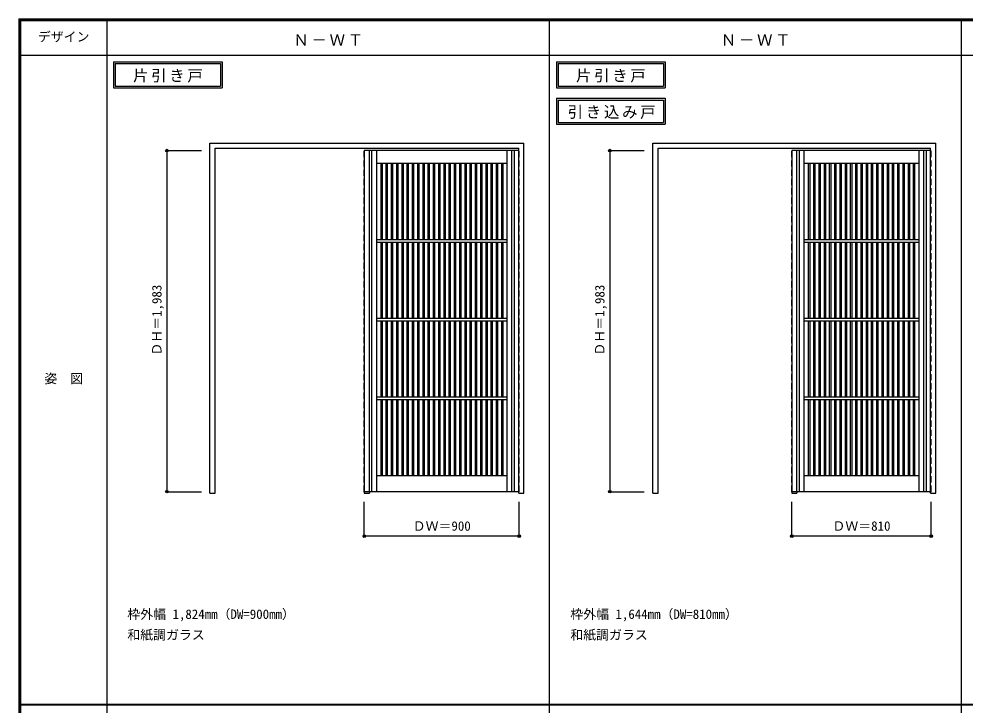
# Model space of a CAD drawing. Units: millimetres, scale not verified. Extents: x -6000 to 5700, y -4307 to 4175.
# Drawn here: x -6000 to -502, y 186 to 4175 of the extents above; entities that cross this region are included whole.
import ezdxf
from ezdxf.enums import TextEntityAlignment as Align

# ---------------------------------------------------------------- set-up
doc = ezdxf.new("R2010")
doc.units = ezdxf.units.MM
doc.header["$LTSCALE"] = 30
doc.header["$PDMODE"] = 32
doc.header["$PDSIZE"] = 15
doc.linetypes.add('DASHED1', pattern=[1.8, 1.2, -0.6])
for name, color, linetype in [('0-2_扉', 4, 'DASHED1'), ('0-3_仕上げ', 3, 'Continuous'), ('0-4_枠', 3, 'Continuous'), ('0-A_文字', 7, 'Continuous'), ('0-B_寸法', 7, 'Continuous'), ('F-1_枠', 6, 'Continuous'), ('F-A_文字', 7, 'Continuous')]:
    doc.layers.add(name, color=color, linetype=linetype)
doc.styles.add('ＭＳ ゴシック', font='')
doc.styles.get('ＭＳ ゴシック').set_extended_font_data('MS Gothic')

msp = doc.modelspace()

# ---------------------------------------------------------------- linework, layer by layer
at = {"layer": '0-2_扉'}
for p, q in [((-3993, 3409.5), (-3993, 3405.5)), ((-3096, 3409.5), (-3093, 3409.5)), ((-3093, 1426.5), (-3093, 3409.5)), ((-1509, 3409.5), (-1509, 3405.5)), ((-702, 3409.5), (-699, 3409.5)), ((-3096, 1426.5), (-3093, 1426.5))]:
    msp.add_line(p, q, dxfattribs=at)
at = {"layer": '0-2_扉', "color": 3, "linetype": 'Continuous'}
for p, q in [((-3096, 3409.5), (-3993, 3409.5)), ((-3993, 3409.5), (-3993, 1426.5)), ((-1509, 3409.5), (-1509, 1426.5)), ((-702, 3409.5), (-1509, 3409.5)), ((-3096, 1426.5), (-3993, 1426.5)), ((-702, 1426.5), (-1509, 1426.5))]:
    msp.add_line(p, q, dxfattribs=at)
at = {"layer": '0-2_扉'}
msp.add_lwpolyline([(-702, 1426.5), (-699, 1426.5), (-699, 3409.5)], dxfattribs=at)
at = {"layer": '0-3_仕上げ'}
for p, q in [((-3965.5, 3409.5), (-3965.5, 1426.5)), ((-3950.5, 3409.5), (-3950.5, 1426.5)), ((-3135.5, 1426.5), (-3135.5, 3409.5)), ((-3120.5, 1426.5), (-3120.5, 3409.5)), ((-1481.5, 3409.5), (-1481.5, 1426.5)), ((-1466.5, 3409.5), (-1466.5, 1426.5)), ((-741.5, 1426.5), (-741.5, 3409.5)), ((-726.5, 1426.5), (-726.5, 3409.5)), ((-3897.75, 3333.5), (-3897.75, 2891)), ((-3889.75, 3333.5), (-3889.75, 2891)), ((-3867.25, 3333.5), (-3867.25, 2891)), ((-3859.25, 3333.5), (-3859.25, 2891)), ((-3836.75, 3333.5), (-3836.75, 2891)), ((-3828.75, 3333.5), (-3828.75, 2891)), ((-3806.25, 3333.5), (-3806.25, 2891)), ((-3798.25, 3333.5), (-3798.25, 2891)), ((-3775.75, 3333.5), (-3775.75, 2891)), ((-3767.75, 3333.5), (-3767.75, 2891)), ((-3745.25, 3333.5), (-3745.25, 2891)), ((-3737.25, 3333.5), (-3737.25, 2891)), ((-3714.75, 3333.5), (-3714.75, 2891)), ((-3706.75, 3333.5), (-3706.75, 2891)), ((-3684.25, 3333.5), (-3684.25, 2891)), ((-3676.25, 3333.5), (-3676.25, 2891)), ((-3653.75, 3333.5), (-3653.75, 2891)), ((-3645.75, 3333.5), (-3645.75, 2891)), ((-3623.25, 3333.5), (-3623.25, 2891)), ((-3615.25, 3333.5), (-3615.25, 2891)), ((-3592.75, 3333.5), (-3592.75, 2891)), ((-3584.75, 3333.5), (-3584.75, 2891)), ((-3562.25, 3333.5), (-3562.25, 2891)), ((-3554.25, 3333.5), (-3554.25, 2891)), ((-3531.75, 3333.5), (-3531.75, 2891)), ((-3523.75, 3333.5), (-3523.75, 2891)), ((-3501.25, 3333.5), (-3501.25, 2891)), ((-3493.25, 3333.5), (-3493.25, 2891)), ((-3470.75, 3333.5), (-3470.75, 2891)), ((-3462.75, 3333.5), (-3462.75, 2891)), ((-3440.25, 3333.5), (-3440.25, 2891)), ((-3432.25, 3333.5), (-3432.25, 2891)), ((-3409.75, 3333.5), (-3409.75, 2891)), ((-3401.75, 3333.5), (-3401.75, 2891)), ((-3379.25, 3333.5), (-3379.25, 2891)), ((-3371.25, 3333.5), (-3371.25, 2891)), ((-3348.75, 3333.5), (-3348.75, 2891)), ((-3340.75, 3333.5), (-3340.75, 2891)), ((-3318.25, 3333.5), (-3318.25, 2891)), ((-3310.25, 3333.5), (-3310.25, 2891)), ((-3287.75, 3333.5), (-3287.75, 2891)), ((-3279.75, 3333.5), (-3279.75, 2891)), ((-3257.25, 3333.5), (-3257.25, 2891)), ((-3249.25, 3333.5), (-3249.25, 2891)), ((-3226.75, 3333.5), (-3226.75, 2891)), ((-3218.75, 3333.5), (-3218.75, 2891)), ((-3196.25, 3333.5), (-3196.25, 2891)), ((-3188.25, 3333.5), (-3188.25, 2891)), ((-1413, 3333.5), (-1413, 2891)), ((-1405, 3333.5), (-1405, 2891)), ((-1382.5, 3333.5), (-1382.5, 2891)), ((-1374.5, 3333.5), (-1374.5, 2891)), ((-1352, 3333.5), (-1352, 2891)), ((-1344, 3333.5), (-1344, 2891)), ((-1321.5, 3333.5), (-1321.5, 2891)), ((-1313.5, 3333.5), (-1313.5, 2891)), ((-1291, 3333.5), (-1291, 2891)), ((-1283, 3333.5), (-1283, 2891)), ((-1260.5, 3333.5), (-1260.5, 2891)), ((-1252.5, 3333.5), (-1252.5, 2891)), ((-1230, 3333.5), (-1230, 2891)), ((-1222, 3333.5), (-1222, 2891)), ((-1199.5, 3333.5), (-1199.5, 2891)), ((-1191.5, 3333.5), (-1191.5, 2891)), ((-1169, 3333.5), (-1169, 2891)), ((-1161, 3333.5), (-1161, 2891)), ((-1138.5, 3333.5), (-1138.5, 2891)), ((-1130.5, 3333.5), (-1130.5, 2891)), ((-1108, 3333.5), (-1108, 2891)), ((-1100, 3333.5), (-1100, 2891)), ((-1077.5, 3333.5), (-1077.5, 2891)), ((-1069.5, 3333.5), (-1069.5, 2891)), ((-1047, 3333.5), (-1047, 2891)), ((-1039, 3333.5), (-1039, 2891)), ((-1016.5, 3333.5), (-1016.5, 2891)), ((-1008.5, 3333.5), (-1008.5, 2891)), ((-986, 3333.5), (-986, 2891)), ((-978, 3333.5), (-978, 2891)), ((-955.5, 3333.5), (-955.5, 2891)), ((-947.5, 3333.5), (-947.5, 2891)), ((-925, 3333.5), (-925, 2891)), ((-917, 3333.5), (-917, 2891)), ((-894.5, 3333.5), (-894.5, 2891)), ((-886.5, 3333.5), (-886.5, 2891)), ((-864, 3333.5), (-864, 2891)), ((-856, 3333.5), (-856, 2891)), ((-833.5, 3333.5), (-833.5, 2891)), ((-825.5, 3333.5), (-825.5, 2891)), ((-803, 3333.5), (-803, 2891)), ((-795, 3333.5), (-795, 2891)), ((-3163, 2891), (-3923, 2891)), ((-3163, 2876), (-3923, 2876)), ((-3897.75, 2876), (-3897.75, 2433.5)), ((-3889.75, 2876), (-3889.75, 2433.5)), ((-3867.25, 2876), (-3867.25, 2433.5)), ((-3859.25, 2876), (-3859.25, 2433.5)), ((-3836.75, 2876), (-3836.75, 2433.5)), ((-3828.75, 2876), (-3828.75, 2433.5)), ((-3806.25, 2876), (-3806.25, 2433.5)), ((-3798.25, 2876), (-3798.25, 2433.5)), ((-3775.75, 2876), (-3775.75, 2433.5)), ((-3767.75, 2876), (-3767.75, 2433.5)), ((-3745.25, 2876), (-3745.25, 2433.5)), ((-3737.25, 2876), (-3737.25, 2433.5)), ((-3714.75, 2876), (-3714.75, 2433.5)), ((-3706.75, 2876), (-3706.75, 2433.5)), ((-3684.25, 2876), (-3684.25, 2433.5)), ((-3676.25, 2876), (-3676.25, 2433.5)), ((-3653.75, 2876), (-3653.75, 2433.5)), ((-3645.75, 2876), (-3645.75, 2433.5)), ((-3623.25, 2876), (-3623.25, 2433.5)), ((-3615.25, 2876), (-3615.25, 2433.5)), ((-3592.75, 2876), (-3592.75, 2433.5)), ((-3584.75, 2876), (-3584.75, 2433.5)), ((-3562.25, 2876), (-3562.25, 2433.5)), ((-3554.25, 2876), (-3554.25, 2433.5)), ((-3531.75, 2876), (-3531.75, 2433.5)), ((-3523.75, 2876), (-3523.75, 2433.5)), ((-3501.25, 2876), (-3501.25, 2433.5)), ((-3493.25, 2876), (-3493.25, 2433.5)), ((-3470.75, 2876), (-3470.75, 2433.5)), ((-3462.75, 2876), (-3462.75, 2433.5)), ((-3440.25, 2876), (-3440.25, 2433.5)), ((-3432.25, 2876), (-3432.25, 2433.5)), ((-3409.75, 2876), (-3409.75, 2433.5)), ((-3401.75, 2876), (-3401.75, 2433.5)), ((-3379.25, 2876), (-3379.25, 2433.5)), ((-3371.25, 2876), (-3371.25, 2433.5)), ((-3348.75, 2876), (-3348.75, 2433.5)), ((-3340.75, 2876), (-3340.75, 2433.5)), ((-3318.25, 2876), (-3318.25, 2433.5)), ((-3310.25, 2876), (-3310.25, 2433.5)), ((-3287.75, 2876), (-3287.75, 2433.5)), ((-3279.75, 2876), (-3279.75, 2433.5)), ((-3257.25, 2876), (-3257.25, 2433.5)), ((-3249.25, 2876), (-3249.25, 2433.5)), ((-3226.75, 2876), (-3226.75, 2433.5)), ((-3218.75, 2876), (-3218.75, 2433.5)), ((-3196.25, 2876), (-3196.25, 2433.5)), ((-3188.25, 2876), (-3188.25, 2433.5)), ((-769, 2891), (-1439, 2891)), ((-769, 2876), (-1439, 2876)), ((-1413, 2876), (-1413, 2433.5)), ((-1405, 2876), (-1405, 2433.5)), ((-1382.5, 2876), (-1382.5, 2433.5)), ((-1374.5, 2876), (-1374.5, 2433.5)), ((-1352, 2876), (-1352, 2433.5)), ((-1344, 2876), (-1344, 2433.5)), ((-1321.5, 2876), (-1321.5, 2433.5)), ((-1313.5, 2876), (-1313.5, 2433.5)), ((-1291, 2876), (-1291, 2433.5)), ((-1283, 2876), (-1283, 2433.5)), ((-1260.5, 2876), (-1260.5, 2433.5)), ((-1252.5, 2876), (-1252.5, 2433.5)), ((-1230, 2876), (-1230, 2433.5)), ((-1222, 2876), (-1222, 2433.5)), ((-1199.5, 2876), (-1199.5, 2433.5)), ((-1191.5, 2876), (-1191.5, 2433.5)), ((-1169, 2876), (-1169, 2433.5)), ((-1161, 2876), (-1161, 2433.5)), ((-1138.5, 2876), (-1138.5, 2433.5)), ((-1130.5, 2876), (-1130.5, 2433.5)), ((-1108, 2876), (-1108, 2433.5)), ((-1100, 2876), (-1100, 2433.5)), ((-1077.5, 2876), (-1077.5, 2433.5)), ((-1069.5, 2876), (-1069.5, 2433.5)), ((-1047, 2876), (-1047, 2433.5)), ((-1039, 2876), (-1039, 2433.5)), ((-1016.5, 2876), (-1016.5, 2433.5)), ((-1008.5, 2876), (-1008.5, 2433.5)), ((-986, 2876), (-986, 2433.5)), ((-978, 2876), (-978, 2433.5)), ((-955.5, 2876), (-955.5, 2433.5)), ((-947.5, 2876), (-947.5, 2433.5)), ((-925, 2876), (-925, 2433.5)), ((-917, 2876), (-917, 2433.5)), ((-894.5, 2876), (-894.5, 2433.5)), ((-886.5, 2876), (-886.5, 2433.5)), ((-864, 2876), (-864, 2433.5)), ((-856, 2876), (-856, 2433.5)), ((-833.5, 2876), (-833.5, 2433.5)), ((-825.5, 2876), (-825.5, 2433.5)), ((-803, 2876), (-803, 2433.5)), ((-795, 2876), (-795, 2433.5)), ((-3163, 2433.5), (-3923, 2433.5)), ((-769, 2433.5), (-1439, 2433.5)), ((-3163, 2418.5), (-3923, 2418.5)), ((-3897.75, 2418.5), (-3897.75, 1976)), ((-3889.75, 2418.5), (-3889.75, 1976)), ((-3867.25, 2418.5), (-3867.25, 1976)), ((-3859.25, 2418.5), (-3859.25, 1976)), ((-3836.75, 2418.5), (-3836.75, 1976)), ((-3828.75, 2418.5), (-3828.75, 1976)), ((-3806.25, 2418.5), (-3806.25, 1976)), ((-3798.25, 2418.5), (-3798.25, 1976)), ((-3775.75, 2418.5), (-3775.75, 1976)), ((-3767.75, 2418.5), (-3767.75, 1976)), ((-3745.25, 2418.5), (-3745.25, 1976)), ((-3737.25, 2418.5), (-3737.25, 1976)), ((-3714.75, 2418.5), (-3714.75, 1976)), ((-3706.75, 2418.5), (-3706.75, 1976)), ((-3684.25, 2418.5), (-3684.25, 1976)), ((-3676.25, 2418.5), (-3676.25, 1976)), ((-3653.75, 2418.5), (-3653.75, 1976)), ((-3645.75, 2418.5), (-3645.75, 1976)), ((-3623.25, 2418.5), (-3623.25, 1976)), ((-3615.25, 2418.5), (-3615.25, 1976)), ((-3592.75, 2418.5), (-3592.75, 1976)), ((-3584.75, 2418.5), (-3584.75, 1976)), ((-3562.25, 2418.5), (-3562.25, 1976)), ((-3554.25, 2418.5), (-3554.25, 1976)), ((-3531.75, 2418.5), (-3531.75, 1976)), ((-3523.75, 2418.5), (-3523.75, 1976)), ((-3501.25, 2418.5), (-3501.25, 1976)), ((-3493.25, 2418.5), (-3493.25, 1976)), ((-3470.75, 2418.5), (-3470.75, 1976)), ((-3462.75, 2418.5), (-3462.75, 1976)), ((-3440.25, 2418.5), (-3440.25, 1976)), ((-3432.25, 2418.5), (-3432.25, 1976)), ((-3409.75, 2418.5), (-3409.75, 1976)), ((-3401.75, 2418.5), (-3401.75, 1976)), ((-3379.25, 2418.5), (-3379.25, 1976)), ((-3371.25, 2418.5), (-3371.25, 1976)), ((-3348.75, 2418.5), (-3348.75, 1976)), ((-3340.75, 2418.5), (-3340.75, 1976)), ((-3318.25, 2418.5), (-3318.25, 1976)), ((-3310.25, 2418.5), (-3310.25, 1976)), ((-3287.75, 2418.5), (-3287.75, 1976)), ((-3279.75, 2418.5), (-3279.75, 1976)), ((-3257.25, 2418.5), (-3257.25, 1976)), ((-3249.25, 2418.5), (-3249.25, 1976)), ((-3226.75, 2418.5), (-3226.75, 1976)), ((-3218.75, 2418.5), (-3218.75, 1976)), ((-3196.25, 2418.5), (-3196.25, 1976)), ((-3188.25, 2418.5), (-3188.25, 1976)), ((-769, 2418.5), (-1439, 2418.5)), ((-1413, 2418.5), (-1413, 1976)), ((-1405, 2418.5), (-1405, 1976)), ((-1382.5, 2418.5), (-1382.5, 1976)), ((-1374.5, 2418.5), (-1374.5, 1976)), ((-1352, 2418.5), (-1352, 1976)), ((-1344, 2418.5), (-1344, 1976)), ((-1321.5, 2418.5), (-1321.5, 1976)), ((-1313.5, 2418.5), (-1313.5, 1976)), ((-1291, 2418.5), (-1291, 1976)), ((-1283, 2418.5), (-1283, 1976)), ((-1260.5, 2418.5), (-1260.5, 1976)), ((-1252.5, 2418.5), (-1252.5, 1976)), ((-1230, 2418.5), (-1230, 1976)), ((-1222, 2418.5), (-1222, 1976)), ((-1199.5, 2418.5), (-1199.5, 1976)), ((-1191.5, 2418.5), (-1191.5, 1976)), ((-1169, 2418.5), (-1169, 1976)), ((-1161, 2418.5), (-1161, 1976)), ((-1138.5, 2418.5), (-1138.5, 1976)), ((-1130.5, 2418.5), (-1130.5, 1976)), ((-1108, 2418.5), (-1108, 1976)), ((-1100, 2418.5), (-1100, 1976)), ((-1077.5, 2418.5), (-1077.5, 1976)), ((-1069.5, 2418.5), (-1069.5, 1976)), ((-1047, 2418.5), (-1047, 1976)), ((-1039, 2418.5), (-1039, 1976)), ((-1016.5, 2418.5), (-1016.5, 1976)), ((-1008.5, 2418.5), (-1008.5, 1976)), ((-986, 2418.5), (-986, 1976)), ((-978, 2418.5), (-978, 1976)), ((-955.5, 2418.5), (-955.5, 1976)), ((-947.5, 2418.5), (-947.5, 1976)), ((-925, 2418.5), (-925, 1976)), ((-917, 2418.5), (-917, 1976)), ((-894.5, 2418.5), (-894.5, 1976)), ((-886.5, 2418.5), (-886.5, 1976)), ((-864, 2418.5), (-864, 1976)), ((-856, 2418.5), (-856, 1976)), ((-833.5, 2418.5), (-833.5, 1976)), ((-825.5, 2418.5), (-825.5, 1976)), ((-803, 2418.5), (-803, 1976)), ((-795, 2418.5), (-795, 1976)), ((-3163, 1976), (-3923, 1976)), ((-3163, 1961), (-3923, 1961)), ((-3897.75, 1961), (-3897.75, 1518.5)), ((-3889.75, 1961), (-3889.75, 1518.5)), ((-3867.25, 1961), (-3867.25, 1518.5)), ((-3859.25, 1961), (-3859.25, 1518.5)), ((-3836.75, 1961), (-3836.75, 1518.5)), ((-3828.75, 1961), (-3828.75, 1518.5)), ((-3806.25, 1961), (-3806.25, 1518.5)), ((-3798.25, 1961), (-3798.25, 1518.5)), ((-3775.75, 1961), (-3775.75, 1518.5)), ((-3767.75, 1961), (-3767.75, 1518.5)), ((-3745.25, 1961), (-3745.25, 1518.5)), ((-3737.25, 1961), (-3737.25, 1518.5)), ((-3714.75, 1961), (-3714.75, 1518.5)), ((-3706.75, 1961), (-3706.75, 1518.5)), ((-3684.25, 1961), (-3684.25, 1518.5)), ((-3676.25, 1961), (-3676.25, 1518.5)), ((-3653.75, 1961), (-3653.75, 1518.5)), ((-3645.75, 1961), (-3645.75, 1518.5)), ((-3623.25, 1961), (-3623.25, 1518.5)), ((-3615.25, 1961), (-3615.25, 1518.5)), ((-3592.75, 1961), (-3592.75, 1518.5)), ((-3584.75, 1961), (-3584.75, 1518.5)), ((-3562.25, 1961), (-3562.25, 1518.5)), ((-3554.25, 1961), (-3554.25, 1518.5)), ((-3531.75, 1961), (-3531.75, 1518.5)), ((-3523.75, 1961), (-3523.75, 1518.5)), ((-3501.25, 1961), (-3501.25, 1518.5)), ((-3493.25, 1961), (-3493.25, 1518.5)), ((-3470.75, 1961), (-3470.75, 1518.5)), ((-3462.75, 1961), (-3462.75, 1518.5)), ((-3440.25, 1961), (-3440.25, 1518.5)), ((-3432.25, 1961), (-3432.25, 1518.5)), ((-3409.75, 1961), (-3409.75, 1518.5)), ((-3401.75, 1961), (-3401.75, 1518.5)), ((-3379.25, 1961), (-3379.25, 1518.5)), ((-3371.25, 1961), (-3371.25, 1518.5)), ((-3348.75, 1961), (-3348.75, 1518.5)), ((-3340.75, 1961), (-3340.75, 1518.5)), ((-3318.25, 1961), (-3318.25, 1518.5)), ((-3310.25, 1961), (-3310.25, 1518.5)), ((-3287.75, 1961), (-3287.75, 1518.5)), ((-3279.75, 1961), (-3279.75, 1518.5)), ((-3257.25, 1961), (-3257.25, 1518.5)), ((-3249.25, 1961), (-3249.25, 1518.5)), ((-3226.75, 1961), (-3226.75, 1518.5)), ((-3218.75, 1961), (-3218.75, 1518.5)), ((-3196.25, 1961), (-3196.25, 1518.5)), ((-3188.25, 1961), (-3188.25, 1518.5)), ((-769, 1976), (-1439, 1976)), ((-769, 1961), (-1439, 1961)), ((-1413, 1961), (-1413, 1518.5)), ((-1405, 1961), (-1405, 1518.5)), ((-1382.5, 1961), (-1382.5, 1518.5)), ((-1374.5, 1961), (-1374.5, 1518.5)), ((-1352, 1961), (-1352, 1518.5)), ((-1344, 1961), (-1344, 1518.5)), ((-1321.5, 1961), (-1321.5, 1518.5)), ((-1313.5, 1961), (-1313.5, 1518.5)), ((-1291, 1961), (-1291, 1518.5)), ((-1283, 1961), (-1283, 1518.5)), ((-1260.5, 1961), (-1260.5, 1518.5)), ((-1252.5, 1961), (-1252.5, 1518.5)), ((-1230, 1961), (-1230, 1518.5)), ((-1222, 1961), (-1222, 1518.5)), ((-1199.5, 1961), (-1199.5, 1518.5)), ((-1191.5, 1961), (-1191.5, 1518.5)), ((-1169, 1961), (-1169, 1518.5)), ((-1161, 1961), (-1161, 1518.5)), ((-1138.5, 1961), (-1138.5, 1518.5)), ((-1130.5, 1961), (-1130.5, 1518.5)), ((-1108, 1961), (-1108, 1518.5)), ((-1100, 1961), (-1100, 1518.5)), ((-1077.5, 1961), (-1077.5, 1518.5)), ((-1069.5, 1961), (-1069.5, 1518.5)), ((-1047, 1961), (-1047, 1518.5)), ((-1039, 1961), (-1039, 1518.5)), ((-1016.5, 1961), (-1016.5, 1518.5)), ((-1008.5, 1961), (-1008.5, 1518.5)), ((-986, 1961), (-986, 1518.5)), ((-978, 1961), (-978, 1518.5)), ((-955.5, 1961), (-955.5, 1518.5)), ((-947.5, 1961), (-947.5, 1518.5)), ((-925, 1961), (-925, 1518.5)), ((-917, 1961), (-917, 1518.5)), ((-894.5, 1961), (-894.5, 1518.5)), ((-886.5, 1961), (-886.5, 1518.5)), ((-864, 1961), (-864, 1518.5)), ((-856, 1961), (-856, 1518.5)), ((-833.5, 1961), (-833.5, 1518.5)), ((-825.5, 1961), (-825.5, 1518.5)), ((-803, 1961), (-803, 1518.5)), ((-795, 1961), (-795, 1518.5))]:
    msp.add_line(p, q, dxfattribs=at)
at = {"layer": '0-3_仕上げ', "color": 7}
for p, q in [((-3923, 3409.5), (-3923, 1426.5)), ((-3163, 1426.5), (-3163, 3409.5)), ((-1439, 3409.5), (-1439, 1426.5)), ((-769, 1426.5), (-769, 3409.5)), ((-3163, 3333.5), (-3923, 3333.5)), ((-769, 3333.5), (-1439, 3333.5)), ((-3163, 1518.5), (-3923, 1518.5)), ((-769, 1518.5), (-1439, 1518.5))]:
    msp.add_line(p, q, dxfattribs=at)
at = {"layer": '0-4_枠'}
for p, q in [((-4890, 1418), (-4890, 3453)), ((-4890, 3453), (-3066, 3453)), ((-4860, 3423), (-3096, 3423)), ((-4860, 1418), (-4860, 3423)), ((-3096, 1418), (-3096, 3423)), ((-3066, 1418), (-3066, 3453)), ((-2316, 1418), (-2316, 3453)), ((-2316, 3453), (-672, 3453)), ((-2286, 3423), (-702, 3423)), ((-2286, 1418), (-2286, 3423)), ((-702, 1418), (-702, 3423)), ((-672, 1418), (-672, 3453)), ((-4890, 1418), (-4860, 1418)), ((-3993, 1426.5), (-3993, 1418)), ((-3993, 1418), (-3963, 1418)), ((-3963, 1426.5), (-3963, 1418)), ((-3096, 1418), (-3066, 1418)), ((-2316, 1418), (-2286, 1418)), ((-1509, 1426.5), (-1509, 1418)), ((-1509, 1418), (-1479, 1418)), ((-1479, 1426.5), (-1479, 1418)), ((-702, 1418), (-672, 1418))]:
    msp.add_line(p, q, dxfattribs=at)
at = {"layer": '0-4_枠', "color": 4, "linetype": 'DASHED1'}
for p, q in [((-3993, 1426.5), (-3993, 3423)), ((-3963, 1426.5), (-3963, 3423)), ((-1509, 1426.5), (-1509, 3423)), ((-1479, 1426.5), (-1479, 3423))]:
    msp.add_line(p, q, dxfattribs=at)
at = {"layer": '0-A_文字'}
for p, q in [((-5450, 3925), (-5450, 3775)), ((-5440, 3915), (-5440, 3785)), ((-5440, 3915), (-4828.97, 3915)), ((-4828.97, 3915), (-4828.97, 3785)), ((-2876, 3925), (-2876, 3775)), ((-2866, 3915), (-2866, 3785)), ((-2866, 3915), (-2254.97, 3915)), ((-2254.97, 3915), (-2254.97, 3785)), ((-5450, 3775), (-4818.97, 3775)), ((-5440, 3785), (-4828.97, 3785)), ((-2876, 3775), (-2244.97, 3775)), ((-2866, 3785), (-2254.97, 3785)), ((-2876, 3713.53), (-2876, 3563.53)), ((-2866, 3703.53), (-2866, 3573.53)), ((-2866, 3703.53), (-2254.97, 3703.53)), ((-2254.97, 3703.53), (-2254.97, 3573.53)), ((-2876, 3563.53), (-2244.97, 3563.53)), ((-2866, 3573.53), (-2254.97, 3573.53))]:
    msp.add_line(p, q, dxfattribs=at)
for points in [[(-5450, 3925), (-4818.97, 3925), (-4818.97, 3775)], [(-2876, 3925), (-2244.97, 3925), (-2244.97, 3775)], [(-2876, 3713.53), (-2244.97, 3713.53), (-2244.97, 3563.53)]]:
    msp.add_lwpolyline(points, dxfattribs=at)
at = {"layer": '0-B_寸法', "color": 4}
for p, q in [((-5140, 3409.5), (-5140, 1426.5)), ((-5140, 3409.5), (-4940, 3409.5)), ((-2566, 3409.5), (-2566, 1426.5)), ((-2566, 3409.5), (-2366, 3409.5)), ((-5140, 1426.5), (-4940, 1426.5)), ((-2566, 1426.5), (-2366, 1426.5)), ((-3993, 1168), (-3993, 1368)), ((-3093, 1168), (-3093, 1368)), ((-1509, 1168), (-1509, 1368)), ((-699, 1168), (-699, 1368)), ((-3093, 1168), (-3993, 1168)), ((-699, 1168), (-1509, 1168))]:
    msp.add_line(p, q, dxfattribs=at)
at = {"layer": '0-B_寸法'}
for p in [(-5140, 3409.5), (-2566, 3409.5), (-5140, 1426.5), (-2566, 1426.5), (-3993, 1168), (-3093, 1168), (-1509, 1168), (-699, 1168)]:
    msp.add_point(p, dxfattribs=at)
at = {"layer": 'F-1_枠'}
for p, q in [((-6000, 4175), (5700, 4175)), ((-6000, 4175), (-6000, -4205)), ((-6000, 4170), (5700, 4170)), ((-6000, 4165), (5700, 4165)), ((-5995, 4175), (-5995, -4205)), ((-5990, 4175), (-5990, -4205)), ((-5490, 4175), (-5490, -3790)), ((-2916, -3790), (-2916, 4175)), ((-522, -3790), (-522, 4175)), ((-6000, 3965), (5700, 3965)), ((-6000, 190.5), (5700, 190.5)), ((-6000, 187.5), (5700, 187.5))]:
    msp.add_line(p, q, dxfattribs=at)

# ---------------------------------------------------------------- texts
at = {"layer": '0-A_文字', "style": 'ＭＳ ゴシック'}
for s, p in [('枠外幅 1,824mm（DW=900mm）', (-5370, 670.5)), ('枠外幅 1,644mm（DW=810mm）', (-2796, 670.5)), ('和紙調ガラス', (-5370, 550.5)), ('和紙調ガラス', (-2796, 550.5))]:
    msp.add_text(s, height=54.99, dxfattribs=at).set_placement(p, align=Align.BOTTOM_LEFT)
at = {"layer": '0-A_文字', "char_height": 65.98, "attachment_point": 7, "style": 'ＭＳ ゴシック'}
for s, insert in [('\\T1.17;Ｎ－ＷＴ', (-4405.5, 4020)), ('\\T1.17;Ｎ－ＷＴ', (-1921.5, 4020)), ('\\T1.17;片引き戸', (-5336.98, 3805)), ('\\T1.17;片引き戸', (-2762.98, 3805)), ('\\T1.17;引き込み戸', (-2811.34, 3593.53))]:
    msp.add_mtext(s, dxfattribs=dict(at, insert=insert))
at = {"layer": '0-B_寸法', "style": 'ＭＳ ゴシック'}
for p in [(-5155, 2217.75), (-2581, 2217.75)]:
    msp.add_text('ＤＨ＝1,983', height=54.99, rotation=90, dxfattribs=at).set_placement(p, align=Align.BOTTOM_LEFT)
for s, p in [('ＤＷ＝900', (-3711.75, 1183)), ('ＤＷ＝810', (-1272.75, 1183))]:
    msp.add_text(s, height=54.99, dxfattribs=at).set_placement(p, align=Align.BOTTOM_LEFT)
at = {"layer": 'F-A_文字', "style": 'ＭＳ ゴシック'}
for s, p in [('デザイン', (-5890, 4027.5)), ('姿\u3000図', (-5852.5, 2040.25))]:
    msp.add_text(s, height=54.99, dxfattribs=at).set_placement(p, align=Align.BOTTOM_LEFT)

doc.saveas('drawing.dxf')
